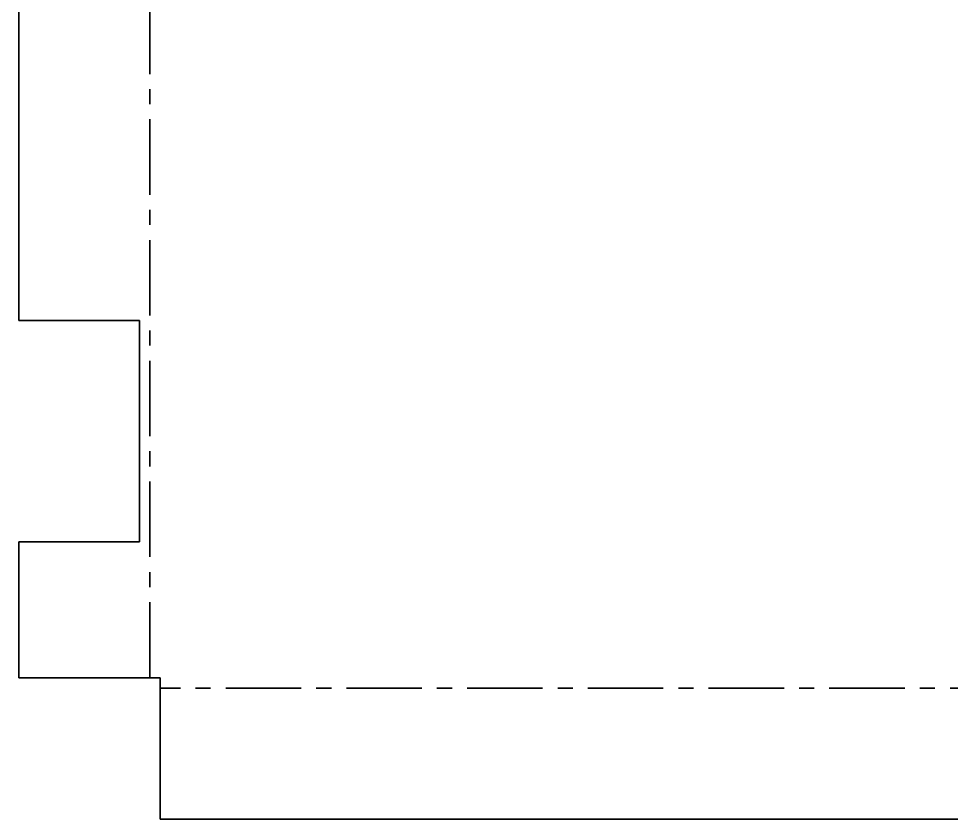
# Model space of a CAD drawing. Extents: x -138 to 979, y -42 to 1231.
# Drawn here: x -137.7 to 47.8, y -42.2 to 117 of the extents above; entities that cross this region are included whole.
import ezdxf

# ---------------------------------------------------------------- set-up
doc = ezdxf.new("R2010")
doc.units = 0
doc.linetypes.add('AXES', pattern=[24, 15, -3, 3, -3])

msp = doc.modelspace()

# ---------------------------------------------------------------- linework, layer by layer
at = {"color": 7, "lineweight": 35}
for p, q in [((-137.66, 1203), (-137.66, 57)), ((-113.66, 57), (-137.66, 57)), ((-113.66, 13), (-113.66, 57)), ((-113.66, 13), (-137.66, 13)), ((-137.66, 13), (-137.66, -14)), ((-137.66, -14), (-109.5, -14)), ((-109.5, -14), (-109.5, -42.16)), ((950.5, -42.16), (-109.5, -42.16))]:
    msp.add_line(p, q, dxfattribs=at)
at = {"color": 1, "linetype": 'AXES', "lineweight": 35}
for p, q in [((-111.58, -14), (-111.58, 1203)), ((950.5, -16.08), (-109.5, -16.08))]:
    msp.add_line(p, q, dxfattribs=at)

doc.saveas('drawing.dxf')
